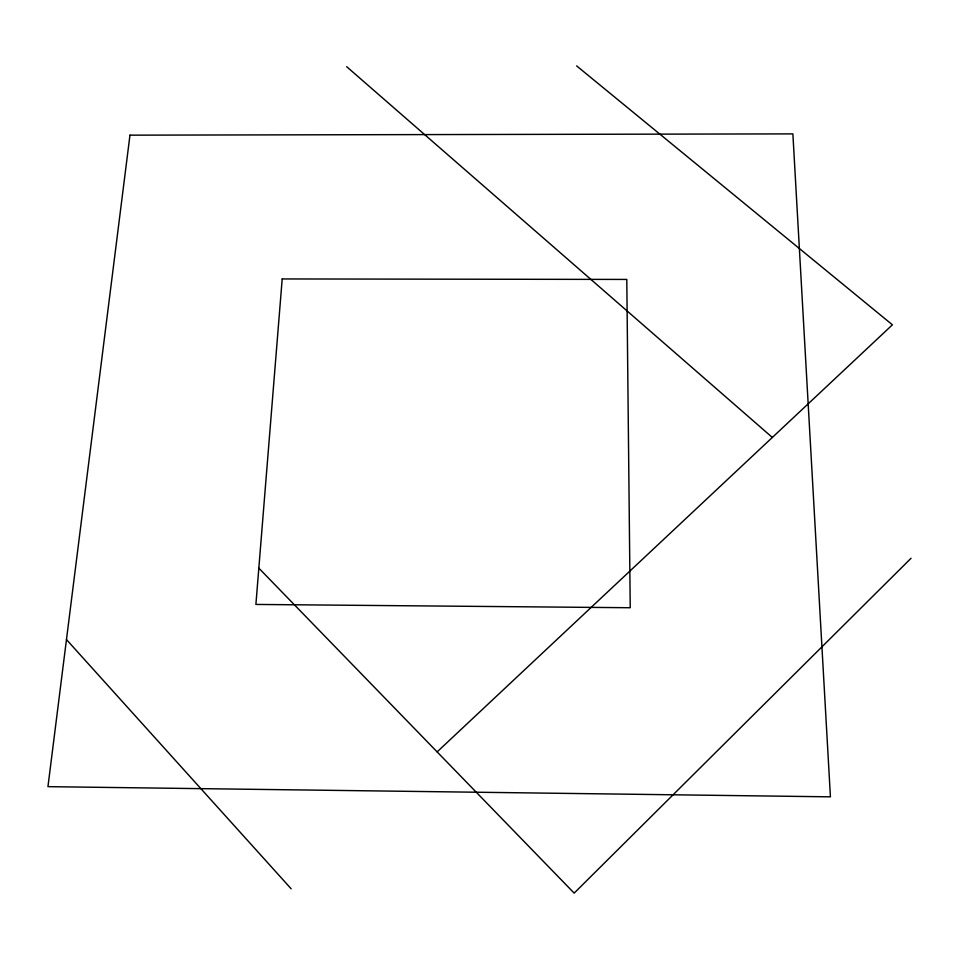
<?xml version="1.0" encoding="UTF-8"?>
<svg xmlns="http://www.w3.org/2000/svg" width="959" height="959" viewBox="0 0 959 959"><rect width="100%" height="100%" fill="white"/><g stroke="black" fill="none" stroke-linecap="round" stroke-linejoin="round"><path stroke-width="1.44" d="M911.05 558.27L574.165 893.117L258.834 568.148M437.124 751.892L892.409 324.813L576.623 65.883M346.655 66.674L772.331 437.448M66.471 639.581L291.164 888.801M282.198 278.949L255.897 604.434L630.231 607.73L626.79 279.429L282.198 278.949M129.968 135.159L47.95 786.656L830.422 796.833L792.877 133.888L129.968 135.159"/></g></svg>
